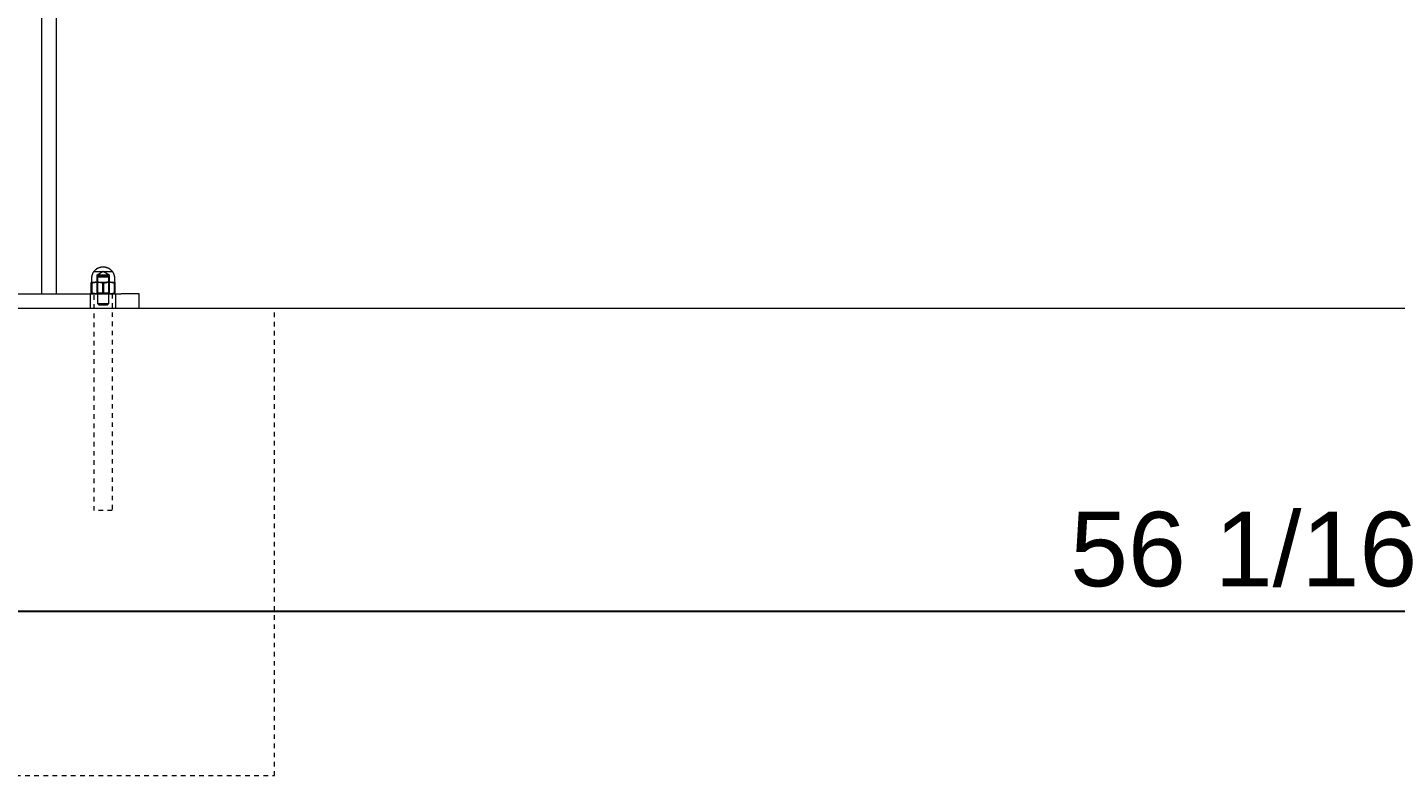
# Model space of a CAD drawing. Header units: inches. Extents: x -14 to 184, y -4 to 134.
# Drawn here: x 123.89 to 153.75, y 101.16 to 117.48 of the extents above; entities that cross this region are included whole.
import ezdxf

# ---------------------------------------------------------------- set-up
doc = ezdxf.new("R2010")
doc.units = ezdxf.units.IN
doc.linetypes.add('HIDDEN', pattern=[1.905, 1.27, -0.635])
for name, color, linetype, lineweight in [('ZANO_R', 7, 'Continuous', 0), ('ZANO_R_przerywana', 250, 'HIDDEN', 0), ('ZANO_W', 1, 'Continuous', 0)]:
    doc.layers.add(name, color=color, linetype=linetype, lineweight=lineweight)
doc.styles.get("Standard").update_dxf_attribs({"font": 'arial.ttf'})
doc.dimstyles.new('amerykanie', dxfattribs={"dimtxt": 50, "dimasz": 50, "dimexe": 0.5, "dimexo": 0.5, "dimgap": 1, "dimtad": 1, "dimdec": 0, "dimzin": 0, "dimlunit": 5, "dimtxsty": 'Standard', "dimcen": 0.09, "dimclrd": 1, "dimclre": 1, "dimclrt": 1, "dimazin": 0, "dimtfac": 1, "dimtdec": 0, "dimtmove": 0, "dimatfit": 3, "dimfxl": 1, "dimtzin": 0, "dimarcsym": 1})

# ---------------------------------------------------------------- blocks, each defined once
blk = doc.blocks.new('*D384')
at = {"layer": 'ZANO_W', "color": 1, "lineweight": -2}
for p, q in [((122.399, 110.855), (122.399, 104.251)), ((178.462, 110.855), (178.462, 104.251)), ((123.399, 104.751), (177.462, 104.751))]:
    blk.add_line(p, q, dxfattribs=at)
at = {"layer": 'ZANO_W', "color": 1}
for points in [[(123.399, 104.918), (123.399, 104.585), (122.399, 104.751)], [(177.462, 104.585), (177.462, 104.918), (178.462, 104.751)]]:
    blk.add_solid(points, dxfattribs=at)
at = {"layer": 'ZANO_W', "color": 1, "insert": (150.43, 106.092), "char_height": 1.625, "attachment_point": 5}
blk.add_mtext('56 1/16', dxfattribs=at)

msp = doc.modelspace()

# ---------------------------------------------------------------- linework, layer by layer
at = {"layer": 'ZANO_R'}
for p, q in [((124.20985, 111.66983), (124.20985, 127.1816)), ((124.52481, 126.00054), (124.52481, 111.66983)), ((125.44275, 112.23653), (125.4504, 112.24001)), ((125.4504, 112.24001), (125.45816, 112.24322)), ((125.45816, 112.24322), (125.46603, 112.24617)), ((125.46603, 112.24617), (125.474, 112.24885)), ((125.474, 112.24885), (125.48205, 112.25126)), ((125.48205, 112.25126), (125.49017, 112.25338)), ((125.49017, 112.25338), (125.49837, 112.25523)), ((125.49837, 112.25523), (125.50663, 112.2568)), ((125.50663, 112.2568), (125.51493, 112.25809)), ((125.51493, 112.25809), (125.52327, 112.25909)), ((125.52327, 112.25909), (125.53164, 112.25981)), ((125.53164, 112.25981), (125.54003, 112.26024)), ((125.54003, 112.26024), (125.54843, 112.26038)), ((125.54843, 112.26038), (125.55683, 112.26024)), ((125.55683, 112.26024), (125.56523, 112.25981)), ((125.56523, 112.25981), (125.5736, 112.25909)), ((125.5736, 112.25909), (125.58194, 112.25809)), ((125.58194, 112.25809), (125.59024, 112.2568)), ((125.59024, 112.2568), (125.5985, 112.25523)), ((125.5985, 112.25523), (125.60669, 112.25338)), ((125.60669, 112.25338), (125.61482, 112.25126)), ((125.61482, 112.25126), (125.62287, 112.24885)), ((125.62287, 112.24885), (125.63084, 112.24617)), ((125.63084, 112.24617), (125.6387, 112.24322)), ((125.6387, 112.24322), (125.64647, 112.24001)), ((125.64647, 112.24001), (125.65411, 112.23653)), ((125.30237, 112.01432), (125.30251, 112.02272)), ((125.30237, 111.93046), (125.30237, 112.01432)), ((125.30251, 112.02272), (125.30294, 112.03111)), ((125.30294, 112.03111), (125.30366, 112.03948)), ((125.30366, 112.03948), (125.30466, 112.04782)), ((125.30466, 112.04782), (125.30595, 112.05613)), ((125.30595, 112.05613), (125.30752, 112.06438)), ((125.30752, 112.06438), (125.30937, 112.07258)), ((125.30937, 112.07258), (125.3115, 112.0807)), ((125.3115, 112.0807), (125.3139, 112.08876)), ((125.3139, 112.08876), (125.31658, 112.09672)), ((125.31658, 112.09672), (125.31953, 112.10459)), ((125.31953, 112.10459), (125.32274, 112.11235)), ((125.32274, 112.11235), (125.32622, 112.12)), ((125.32622, 112.12), (125.32996, 112.12752)), ((125.32996, 112.12752), (125.33395, 112.13492)), ((125.33395, 112.13492), (125.33819, 112.14217)), ((125.33819, 112.14217), (125.34268, 112.14927)), ((125.34268, 112.14927), (125.34741, 112.15622)), ((125.34741, 112.15622), (125.35237, 112.163)), ((125.74528, 112.14904), (125.35159, 112.14904)), ((125.35237, 112.163), (125.35756, 112.1696)), ((125.35756, 112.1696), (125.36297, 112.17603)), ((125.36297, 112.17603), (125.3686, 112.18227)), ((125.3686, 112.18227), (125.37444, 112.18831)), ((125.37444, 112.18831), (125.38048, 112.19415)), ((125.38048, 112.19415), (125.38672, 112.19978)), ((125.38672, 112.19978), (125.39315, 112.20519)), ((125.39315, 112.20519), (125.39975, 112.21038)), ((125.39975, 112.21038), (125.40653, 112.21534)), ((125.40653, 112.21534), (125.41348, 112.22007)), ((125.41348, 112.22007), (125.42058, 112.22456)), ((125.41458, 112.08716), (125.41459, 112.08716)), ((125.41458, 111.68737), (125.41458, 112.08715)), ((125.41459, 112.08715), (125.47693, 112.08715)), ((125.41464, 112.08719), (125.54843, 112.16758)), ((125.42058, 112.22456), (125.42784, 112.2288)), ((125.42784, 112.2288), (125.43523, 112.23279)), ((125.43033, 112.0417), (125.43032, 112.0417)), ((125.43032, 112.0417), (125.43032, 112.0417)), ((125.43032, 112.0417), (125.43037, 112.0417)), ((125.43032, 111.45544), (125.43032, 112.0417)), ((125.43036, 112.0417), (125.43033, 112.0417)), ((125.43033, 112.0417), (125.43033, 112.0417)), ((125.45215, 112.06353), (125.43034, 112.04172)), ((125.43037, 112.0417), (125.43071, 112.0417)), ((125.43071, 112.0417), (125.43239, 112.0417)), ((125.43239, 112.0417), (125.43946, 112.0417)), ((125.43523, 112.23279), (125.44275, 112.23653)), ((125.43946, 112.0417), (125.46492, 112.0417)), ((125.48035, 112.06353), (125.45215, 112.06353)), ((125.46492, 112.0417), (125.6665, 112.0417)), ((125.47693, 112.08715), (125.68229, 112.08715)), ((125.64471, 112.06353), (125.48035, 112.06353)), ((125.54843, 112.16758), (125.68223, 112.08719)), ((125.64471, 112.06353), (125.66652, 112.04172)), ((125.65411, 112.23653), (125.66164, 112.23279)), ((125.66164, 112.23279), (125.66903, 112.2288)), ((125.66654, 112.0417), (125.66654, 111.45544)), ((125.66903, 112.2288), (125.67628, 112.22456)), ((125.67628, 112.22456), (125.68339, 112.22007)), ((125.68229, 112.08715), (125.68229, 111.68737)), ((125.68339, 112.22007), (125.69033, 112.21534)), ((125.69033, 112.21534), (125.69711, 112.21038)), ((125.69711, 112.21038), (125.70372, 112.20519)), ((125.70372, 112.20519), (125.71015, 112.19978)), ((125.71015, 112.19978), (125.71638, 112.19415)), ((125.71638, 112.19415), (125.72243, 112.18831)), ((125.72243, 112.18831), (125.72827, 112.18227)), ((125.72827, 112.18227), (125.73389, 112.17603)), ((125.73389, 112.17603), (125.73931, 112.1696)), ((125.73931, 112.1696), (125.7445, 112.163)), ((125.7445, 112.163), (125.74946, 112.15622)), ((125.74946, 112.15622), (125.75419, 112.14927)), ((125.75419, 112.14927), (125.75867, 112.14217)), ((125.75867, 112.14217), (125.76292, 112.13492)), ((125.76292, 112.13492), (125.76691, 112.12752)), ((125.76691, 112.12752), (125.77065, 112.12)), ((125.77065, 112.12), (125.77413, 112.11235)), ((125.77413, 112.11235), (125.77734, 112.10459)), ((125.77734, 112.10459), (125.78029, 112.09672)), ((125.78029, 112.09672), (125.78297, 112.08876)), ((125.78297, 112.08876), (125.78537, 112.0807)), ((125.78537, 112.0807), (125.7875, 112.07258)), ((125.7875, 112.07258), (125.78935, 112.06438)), ((125.78935, 112.06438), (125.79092, 112.05613)), ((125.79092, 112.05613), (125.79221, 112.04782)), ((125.79221, 112.04782), (125.79321, 112.03948)), ((125.79321, 112.03948), (125.79392, 112.03111)), ((125.79392, 112.03111), (125.79435, 112.02272)), ((125.79435, 112.02272), (125.7945, 112.01432)), ((125.7945, 112.01432), (125.7945, 111.93046)), ((122.79253, 111.66983), (125.94213, 111.66983)), ((125.27284, 111.35487), (125.27284, 111.66983)), ((125.28683, 111.90288), (125.29236, 111.92563)), ((125.2989, 111.90702), (125.28683, 111.90288)), ((125.28683, 111.69269), (125.28683, 111.90288)), ((125.29273, 111.66983), (125.28683, 111.69269)), ((125.2987, 111.68861), (125.28683, 111.69269)), ((125.29236, 111.92563), (125.29253, 111.92573)), ((125.29253, 111.66983), (125.29236, 111.66993)), ((125.29254, 111.92573), (125.29253, 111.92573)), ((125.29253, 111.92573), (125.29253, 111.92573)), ((125.29253, 111.92573), (125.29253, 111.92573)), ((125.29253, 111.92573), (125.29259, 111.92573)), ((125.29259, 111.92573), (125.29287, 111.92573)), ((125.29863, 111.69269), (125.29273, 111.66983)), ((125.29287, 111.92573), (125.29417, 111.92573)), ((125.29291, 111.92571), (125.29863, 111.90288)), ((125.29311, 111.66993), (125.29291, 111.66985)), ((125.29417, 111.92573), (125.29975, 111.92573)), ((125.2978, 111.92576), (125.30237, 111.93046)), ((125.29863, 111.90288), (125.31232, 111.90733)), ((125.29863, 111.90288), (125.29863, 111.69269)), ((125.31117, 111.68858), (125.29863, 111.69269)), ((125.31069, 111.68493), (125.2987, 111.68861)), ((125.31109, 111.91076), (125.2989, 111.90702)), ((125.29975, 111.92573), (125.32293, 111.92573)), ((125.32279, 111.68164), (125.31069, 111.68493)), ((125.32341, 111.91409), (125.31109, 111.91076)), ((125.32384, 111.68487), (125.31117, 111.68858)), ((125.31232, 111.90733), (125.32615, 111.91132)), ((125.33499, 111.67874), (125.32279, 111.68164)), ((125.32293, 111.92573), (125.40851, 111.92573)), ((125.33582, 111.91701), (125.32341, 111.91409)), ((125.33662, 111.68156), (125.32384, 111.68487)), ((125.32615, 111.91132), (125.34011, 111.91483)), ((125.34728, 111.67625), (125.33499, 111.67874)), ((125.34833, 111.91952), (125.33582, 111.91701)), ((125.34949, 111.67865), (125.33662, 111.68156)), ((125.34011, 111.91483), (125.35418, 111.91786)), ((125.35965, 111.67415), (125.34728, 111.67625)), ((125.36091, 111.92161), (125.34833, 111.91952)), ((125.36245, 111.67615), (125.34949, 111.67865)), ((125.74528, 111.667), (125.35159, 111.667)), ((125.35418, 111.91786), (125.36834, 111.9204)), ((125.37208, 111.67246), (125.35965, 111.67415)), ((125.37356, 111.92327), (125.36091, 111.92161)), ((125.37548, 111.67406), (125.36245, 111.67615)), ((125.36834, 111.9204), (125.38259, 111.92247)), ((125.38456, 111.67118), (125.37208, 111.67246)), ((125.38626, 111.92452), (125.37356, 111.92327)), ((125.38857, 111.67238), (125.37548, 111.67406)), ((125.38259, 111.92247), (125.39689, 111.92404)), ((125.39707, 111.6703), (125.38456, 111.67118)), ((125.39899, 111.92534), (125.38626, 111.92452)), ((125.40171, 111.67112), (125.38857, 111.67238)), ((125.39095, 111.66983), (125.39095, 111.67083)), ((125.46431, 111.67083), (125.39097, 111.67083)), ((125.39103, 111.67088), (125.41458, 111.68737)), ((125.39689, 111.92404), (125.41125, 111.92512)), ((125.4096, 111.66984), (125.39707, 111.6703)), ((125.41173, 111.92573), (125.39899, 111.92534)), ((125.41488, 111.67027), (125.40171, 111.67112)), ((125.40444, 111.67073), (125.40363, 111.67078)), ((125.40667, 111.66987), (125.4038, 111.66993)), ((125.41125, 111.92512), (125.42563, 111.92571)), ((125.42448, 111.92534), (125.41173, 111.92573)), ((125.47693, 111.68737), (125.41459, 111.68737)), ((125.42807, 111.66983), (125.41488, 111.67027)), ((125.4154, 111.92573), (125.66409, 111.92573)), ((125.42805, 111.67038), (125.4157, 111.66985)), ((125.41965, 111.92563), (125.41622, 111.9257)), ((125.41965, 111.66993), (125.4172, 111.66988)), ((125.42563, 111.66985), (125.4211, 111.66993)), ((125.43721, 111.92452), (125.42448, 111.92534)), ((125.44037, 111.6713), (125.42805, 111.67038)), ((125.43406, 111.9257), (125.44835, 111.92508)), ((125.44859, 111.67049), (125.43434, 111.66986)), ((125.44991, 111.92328), (125.43721, 111.92452)), ((125.45266, 111.67261), (125.44037, 111.6713)), ((125.44835, 111.92508), (125.46261, 111.92398)), ((125.46282, 111.6716), (125.44859, 111.67049)), ((125.46256, 111.92161), (125.44991, 111.92328)), ((125.4649, 111.67432), (125.45266, 111.67261)), ((125.47514, 111.91952), (125.46256, 111.92161)), ((125.46261, 111.92398), (125.47682, 111.92239)), ((125.477, 111.67319), (125.46282, 111.6716)), ((125.69323, 111.67083), (125.46431, 111.67083)), ((125.47708, 111.67642), (125.4649, 111.67432)), ((125.48765, 111.91702), (125.47514, 111.91952)), ((125.47682, 111.92239), (125.49097, 111.92033)), ((125.68228, 111.68737), (125.47693, 111.68737)), ((125.49112, 111.67526), (125.477, 111.67319)), ((125.48919, 111.67891), (125.47708, 111.67642)), ((125.50007, 111.9141), (125.48765, 111.91702)), ((125.50121, 111.68178), (125.48919, 111.67891)), ((125.49097, 111.92033), (125.50504, 111.91778)), ((125.50516, 111.67781), (125.49112, 111.67526)), ((125.51238, 111.91077), (125.50007, 111.9141)), ((125.51313, 111.68504), (125.50121, 111.68178)), ((125.50504, 111.91778), (125.51902, 111.91476)), ((125.51911, 111.68083), (125.50516, 111.67781)), ((125.52457, 111.90702), (125.51238, 111.91077)), ((125.52495, 111.68867), (125.51313, 111.68504)), ((125.51902, 111.91476), (125.53289, 111.91127)), ((125.53295, 111.68431), (125.51911, 111.68083)), ((125.53664, 111.90288), (125.52457, 111.90702)), ((125.53664, 111.69269), (125.52495, 111.68867)), ((125.53289, 111.91127), (125.54663, 111.9073)), ((125.54666, 111.68827), (125.53295, 111.68431)), ((125.54294, 111.68734), (125.53609, 111.68538)), ((125.54931, 111.90703), (125.53664, 111.90288)), ((125.53664, 111.90288), (125.53664, 111.69269)), ((125.53664, 111.69269), (125.55021, 111.68827)), ((125.54663, 111.9073), (125.56023, 111.90288)), ((125.56023, 111.69269), (125.54666, 111.68827)), ((125.5621, 111.91078), (125.54931, 111.90703)), ((125.55021, 111.68827), (125.56392, 111.68431)), ((125.56023, 111.90288), (125.57195, 111.9069)), ((125.56023, 111.69269), (125.56023, 111.90288)), ((125.57192, 111.68867), (125.56023, 111.69269)), ((125.57502, 111.91411), (125.5621, 111.91078)), ((125.56392, 111.68431), (125.57776, 111.68083)), ((125.58373, 111.68504), (125.57192, 111.68867)), ((125.57195, 111.9069), (125.58379, 111.91054)), ((125.58803, 111.91703), (125.57502, 111.91411)), ((125.57652, 111.6874), (125.57543, 111.68774)), ((125.57776, 111.68083), (125.5917, 111.67781)), ((125.59566, 111.68178), (125.58373, 111.68504)), ((125.58379, 111.91054), (125.59574, 111.91381)), ((125.60112, 111.91954), (125.58803, 111.91703)), ((125.5917, 111.67781), (125.60575, 111.67526)), ((125.60768, 111.67891), (125.59566, 111.68178)), ((125.59574, 111.91381), (125.60779, 111.91668)), ((125.61429, 111.92162), (125.60112, 111.91954)), ((125.60575, 111.67526), (125.61987, 111.67319)), ((125.61979, 111.67642), (125.60768, 111.67891)), ((125.60779, 111.91668), (125.61993, 111.91917)), ((125.62752, 111.92329), (125.61429, 111.92162)), ((125.63197, 111.67432), (125.61979, 111.67642)), ((125.61987, 111.67319), (125.63405, 111.6716)), ((125.61993, 111.91917), (125.63214, 111.92127)), ((125.6408, 111.92453), (125.62752, 111.92329)), ((125.64421, 111.67262), (125.63197, 111.67432)), ((125.63214, 111.92127), (125.64441, 111.92297)), ((125.63405, 111.6716), (125.64827, 111.67049)), ((125.65411, 111.92534), (125.6408, 111.92453)), ((125.6565, 111.6713), (125.64421, 111.67262)), ((125.64441, 111.92297), (125.65673, 111.92428)), ((125.64827, 111.67049), (125.66253, 111.66986)), ((125.66744, 111.92573), (125.65411, 111.92534)), ((125.66882, 111.67038), (125.6565, 111.6713)), ((125.65673, 111.92428), (125.66909, 111.9252)), ((125.66281, 111.9257), (125.6591, 111.92563)), ((125.68076, 111.92534), (125.66744, 111.92573)), ((125.68117, 111.66985), (125.66882, 111.67038)), ((125.66909, 111.9252), (125.68147, 111.92571)), ((125.67123, 111.66985), (125.68561, 111.67044)), ((125.67124, 111.92573), (125.80395, 111.92573)), ((125.67578, 111.92563), (125.67281, 111.92569)), ((125.69407, 111.92453), (125.68076, 111.92534)), ((125.68229, 111.68737), (125.70584, 111.67088)), ((125.68561, 111.67044), (125.69997, 111.67153)), ((125.68836, 111.92572), (125.70079, 111.92522)), ((125.70243, 111.67043), (125.6902, 111.66987)), ((125.70283, 111.67083), (125.69332, 111.67083)), ((125.70735, 111.92329), (125.69407, 111.92453)), ((125.69997, 111.67153), (125.71428, 111.6731)), ((125.70079, 111.92522), (125.71319, 111.92431)), ((125.71465, 111.67138), (125.70243, 111.67043)), ((125.70524, 111.67083), (125.70283, 111.67083)), ((125.7058, 111.67083), (125.70524, 111.67083)), ((125.7059, 111.67083), (125.7058, 111.67083)), ((125.70589, 111.67085), (125.7059, 111.67084)), ((125.7059, 111.67083), (125.70591, 111.67083)), ((125.70591, 111.67083), (125.7059, 111.67083)), ((125.70591, 111.67083), (125.70591, 111.67083)), ((125.70591, 111.67083), (125.70591, 111.67083)), ((125.70591, 111.67083), (125.70591, 111.67083)), ((125.70591, 111.67083), (125.70591, 111.66983)), ((125.72058, 111.92162), (125.70735, 111.92329)), ((125.71319, 111.92431), (125.72555, 111.92301)), ((125.71428, 111.6731), (125.72852, 111.67516)), ((125.72682, 111.67271), (125.71465, 111.67138)), ((125.73375, 111.91954), (125.72058, 111.92162)), ((125.72555, 111.92301), (125.73787, 111.92131)), ((125.73895, 111.67443), (125.72682, 111.67271)), ((125.72852, 111.67516), (125.74269, 111.67771)), ((125.74685, 111.91703), (125.73375, 111.91954)), ((125.73787, 111.92131), (125.75012, 111.91922)), ((125.75102, 111.67653), (125.73895, 111.67443)), ((125.74269, 111.67771), (125.75676, 111.68074)), ((125.75986, 111.91411), (125.74685, 111.91703)), ((125.75012, 111.91922), (125.7623, 111.91673)), ((125.76302, 111.67901), (125.75102, 111.67653)), ((125.75676, 111.68074), (125.77072, 111.68425)), ((125.77277, 111.91078), (125.75986, 111.91411)), ((125.7623, 111.91673), (125.7744, 111.91384)), ((125.77493, 111.68187), (125.76302, 111.67901)), ((125.77072, 111.68425), (125.78455, 111.68823)), ((125.78557, 111.90703), (125.77277, 111.91078)), ((125.7744, 111.91384), (125.78639, 111.91057)), ((125.78674, 111.6851), (125.77493, 111.68187)), ((125.78455, 111.68823), (125.79824, 111.69269)), ((125.79824, 111.90288), (125.78557, 111.90703)), ((125.78639, 111.91057), (125.79828, 111.90692)), ((125.79845, 111.68871), (125.78674, 111.6851)), ((125.7945, 111.93046), (125.7945, 111.93029)), ((125.7945, 111.93029), (125.79451, 111.93013)), ((125.79451, 111.93013), (125.79452, 111.92997)), ((125.79452, 111.92997), (125.79454, 111.9298)), ((125.79454, 111.9298), (125.79457, 111.92964)), ((125.79457, 111.92964), (125.7946, 111.92948)), ((125.7946, 111.92948), (125.79464, 111.92932)), ((125.79464, 111.92932), (125.79468, 111.92916)), ((125.79468, 111.92916), (125.79473, 111.92901)), ((125.79473, 111.92901), (125.79478, 111.92885)), ((125.79478, 111.92885), (125.79484, 111.9287)), ((125.79484, 111.9287), (125.7949, 111.92855)), ((125.7949, 111.92855), (125.79497, 111.9284)), ((125.79497, 111.9284), (125.79504, 111.92825)), ((125.79504, 111.92825), (125.79512, 111.92811)), ((125.79512, 111.92811), (125.79521, 111.92797)), ((125.79521, 111.92797), (125.7953, 111.92783)), ((125.7953, 111.92783), (125.79539, 111.92769)), ((125.79539, 111.92769), (125.79549, 111.92756)), ((125.79549, 111.92756), (125.79559, 111.92743)), ((125.79559, 111.92743), (125.7957, 111.92731)), ((125.7957, 111.92731), (125.79581, 111.92719)), ((125.79581, 111.92719), (125.79593, 111.92707)), ((125.79593, 111.92707), (125.79605, 111.92696)), ((125.79605, 111.92696), (125.79617, 111.92685)), ((125.79617, 111.92685), (125.7963, 111.92675)), ((125.7963, 111.92675), (125.79643, 111.92665)), ((125.79643, 111.92665), (125.79656, 111.92655)), ((125.79656, 111.92655), (125.7967, 111.92646)), ((125.7967, 111.92646), (125.79684, 111.92638)), ((125.79684, 111.92638), (125.79698, 111.9263)), ((125.79698, 111.9263), (125.79713, 111.92622)), ((125.79713, 111.92622), (125.79728, 111.92615)), ((125.79728, 111.92615), (125.79743, 111.92609)), ((125.79743, 111.92609), (125.79758, 111.92603)), ((125.79748, 111.92607), (125.79784, 111.92598)), ((125.79758, 111.92603), (125.79774, 111.92597)), ((125.79774, 111.92597), (125.79789, 111.92593)), ((125.79784, 111.92598), (125.79821, 111.9259)), ((125.79789, 111.92593), (125.79805, 111.92588)), ((125.79805, 111.92588), (125.79821, 111.92584)), ((125.79821, 111.9259), (125.79857, 111.92583)), ((125.79821, 111.92584), (125.79837, 111.92581)), ((125.80414, 111.92573), (125.79824, 111.90288)), ((125.79824, 111.69269), (125.79824, 111.90288)), ((125.79824, 111.69269), (125.80414, 111.66983)), ((125.79828, 111.90692), (125.81003, 111.90288)), ((125.81003, 111.69269), (125.79845, 111.68871)), ((125.79857, 111.92583), (125.79894, 111.92578)), ((125.80376, 111.66993), (125.80396, 111.66985)), ((125.81003, 111.90288), (125.80414, 111.92573)), ((125.80414, 111.66983), (125.81003, 111.69269)), ((125.80451, 111.66993), (125.80434, 111.66983)), ((125.81003, 111.69269), (125.81003, 111.90288)), ((125.82402, 111.35487), (125.82402, 111.66983)), ((126.33584, 111.66983), (125.94213, 111.66983)), ((126.33584, 111.35487), (126.33584, 111.66983)), ((119.44607, 111.35487), (129.28859, 111.35487)), ((125.45215, 111.43361), (125.43034, 111.45542)), ((125.46492, 111.45544), (125.43036, 111.45544)), ((125.45215, 111.43361), (125.48035, 111.43361)), ((125.6665, 111.45544), (125.46492, 111.45544)), ((125.48035, 111.43361), (125.64471, 111.43361)), ((125.64471, 111.43361), (125.66652, 111.45542))]:
    msp.add_line(p, q, dxfattribs=at)
msp.add_lwpolyline([(-13.67217, 111.35487), (184.35738, 111.35487)], dxfattribs=at)
at = {"layer": 'ZANO_R_przerywana', "ltscale": 0.05}
for p, q in [((125.35158, 106.94258), (125.35158, 111.667)), ((125.74528, 111.667), (125.74528, 106.94258)), ((129.28859, 101.1614), (129.28859, 111.35487)), ((125.74528, 106.94258), (125.35159, 106.94258)), ((119.44607, 101.1614), (129.28859, 101.1614))]:
    msp.add_line(p, q, dxfattribs=at)

# ---------------------------------------------------------------- dimensions: what is measured, and where the dimension line sits
at = {"layer": 'ZANO_W'}
dim = msp.add_linear_dim(base=(178.46183, 104.75136), p1=(122.39883, 111.35487), p2=(178.46183, 111.35487), dimstyle='amerykanie', override={"dimtxt": 1.625, "dimasz": 1, "dimgap": 0.5, "dimdec": 4, "dimaunit": 1, "dimadec": 1, "dimtdec": 4, "dimtmove": 1, "dimfrac": 2}, dxfattribs=at)
dim.commit()
dim.dimension.update_dxf_attribs({"geometry": '*D384', "text_midpoint": (150.43033, 106.09157)})

doc.saveas('drawing.dxf')
